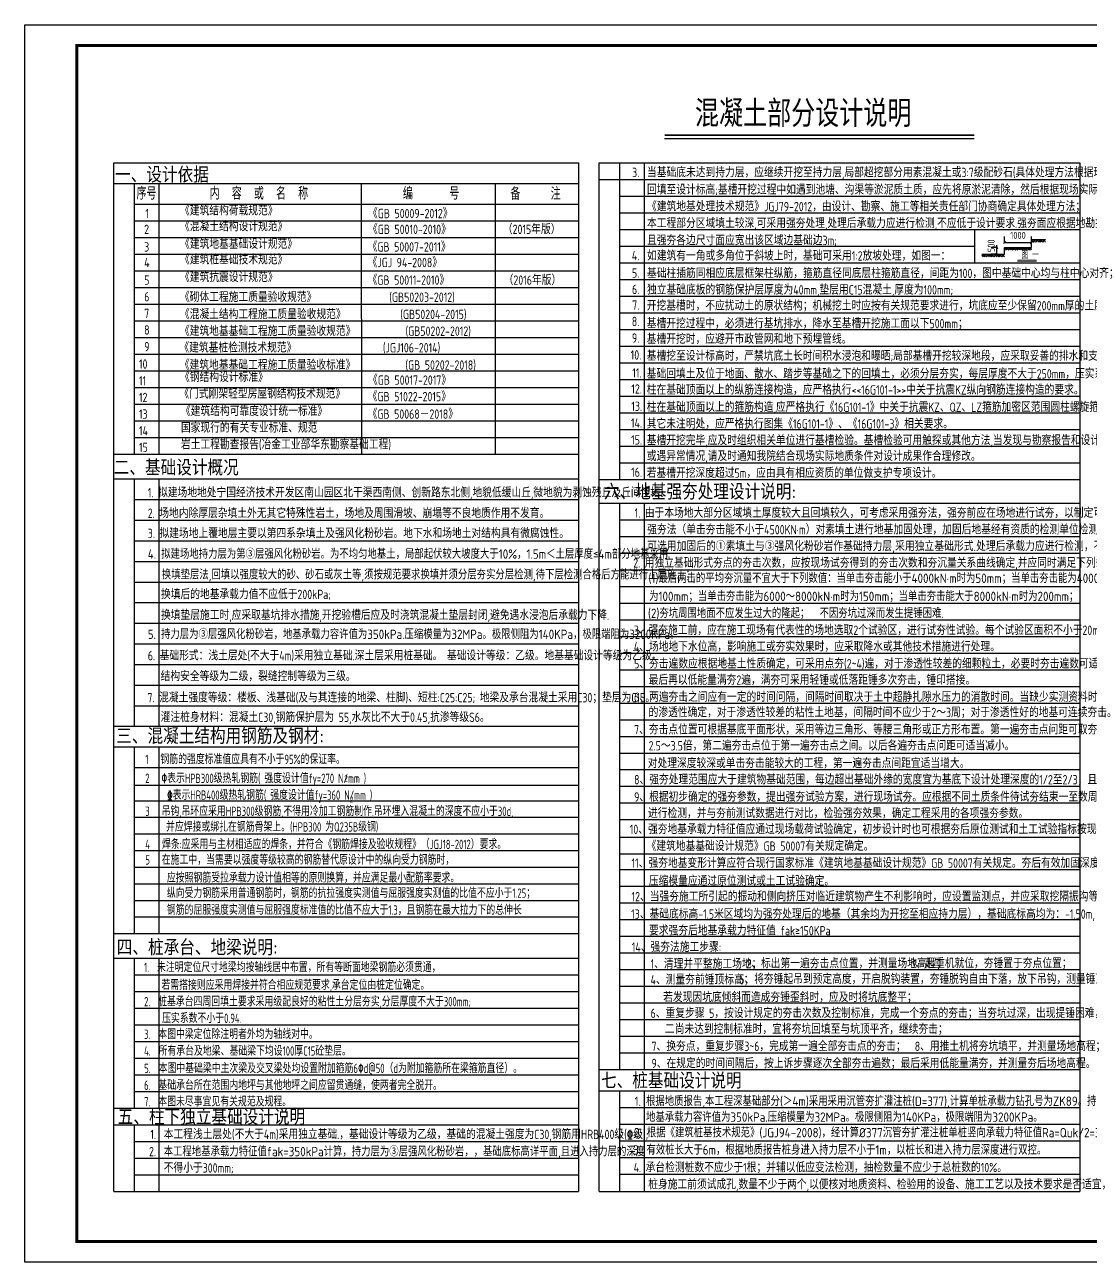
# Model space of a CAD drawing. Extents: x 180850 to 1400258, y 48356 to 327067.
# Drawn here: x 246166 to 282330, y 134722 to 176722 of the extents above; entities that cross this region are included whole.
import ezdxf
from ezdxf.enums import TextEntityAlignment as Align

# ---------------------------------------------------------------- set-up
doc = ezdxf.new("R2010")
doc.units = 0
doc.header["$LTSCALE"] = 1000
for name, color, linetype in [('BORDER', 7, 'Continuous'), ('NUM', 7, 'Continuous'), ('PUB_DIM', 3, 'Continuous'), ('PUB_TEXT', 7, 'Continuous'), ('PUB_TITLE', 4, 'Continuous'), ('STAIR', 2, 'Continuous'), ('TEXT', 7, 'Continuous'), ('TK', 4, 'Continuous'), ('不确定部分', 6, 'Continuous'), ('填充', 251, 'Continuous'), ('文字', 7, 'Continuous'), ('Ａ细部尺寸', 3, 'Continuous')]:
    doc.layers.add(name, color=color, linetype=linetype)
doc.styles.add('_HZTXT', font='tssdeng.shx', dxfattribs={"width": 0.8, "bigfont": 'tssdchn.shx'})
doc.styles.add('DIM_FONT', font='tssdeng.shx', dxfattribs={"width": 0.8, "bigfont": 'tssdchn.shx'})
doc.styles.get("Standard").update_dxf_attribs({"font": 'gbenor.shx', "bigfont": 'gbcbig.shx'})
doc.styles.add('TSSD_Dimension', font='Tssdeng.shx', dxfattribs={"width": 0.8, "bigfont": 'hztxt.shx'})
doc.styles.add('TSSD_Norm', font='tssdeng.shx', dxfattribs={"bigfont": 'hztxt.shx'})
doc.styles.add('TSSD_Rein', font='Tssdeng.shx', dxfattribs={"width": 0.7, "bigfont": 'hztxt.shx'})
doc.styles.add('宋体', font='')
doc.styles.get('宋体').set_extended_font_data('SimSun')
doc.dimstyles.new('DIMN80', dxfattribs={"dimscale": 0.8, "dimtxt": 300, "dimasz": 100, "dimexe": 250, "dimexo": 300, "dimgap": 150, "dimtad": 1, "dimdec": 0, "dimzin": 0, "dimdsep": 46, "dimtxsty": 'DIM_FONT', "dimblk": 'ARCHTICK', "dimcen": 0.09, "dimazin": 2, "dimtfac": 1, "dimtdec": 0, "dimtix": 1, "dimtmove": 2, "dimatfit": 3, "dimldrblk": 'ARCHTICK', "dimfxl": 1, "dimtolj": 1, "dimtzin": 0, "dimarcsym": 0})

# ---------------------------------------------------------------- blocks, each defined once
blk = doc.blocks.new('_ArchTick')
at = {"color": 0, "linetype": 'ByBlock', "const_width": 0.4}
blk.add_lwpolyline([(-0.5, -0.5), (0.5, 0.5)], dxfattribs=at)
blk = doc.blocks.new('*D2161')
at = {"layer": 'Defpoints', "color": 0, "transparency": 16777216}
for p in [(279162, 169162), (279424, 169162), (279424, 168933)]:
    blk.add_point(p, dxfattribs=at)
at = {"layer": 'PUB_DIM', "color": 0, "lineweight": -2, "transparency": 16777216}
for p, q in [((279184, 169162), (278962, 169162)), ((279184, 168933), (278962, 168933)), ((279162, 169162), (279162, 169242)), ((279162, 168933), (279162, 169162)), ((279162, 168933), (279162, 168853))]:
    blk.add_line(p, q, dxfattribs=at)
at = {"layer": 'PUB_DIM', "color": 0, "lineweight": -2, "transparency": 16777216, "xscale": 80, "yscale": 80, "zscale": 80}
for p, rotation in [((279162, 169162), 270), ((279162, 168933), 90)]:
    blk.add_blockref('_ArchTick', p, dxfattribs=dict(at, rotation=rotation))
at = {"layer": 'PUB_DIM', "color": 0, "transparency": 16777216, "insert": (278967, 169221), "char_height": 240, "attachment_point": 5, "rotation": 90, "style": 'DIM_FONT'}
blk.add_mtext('\\A1;500', dxfattribs=at)
blk = doc.blocks.new('*D2162')
at = {"layer": 'Defpoints', "color": 0, "transparency": 16777216}
for p in [(280333, 169333), (279424, 169087), (280333, 169087)]:
    blk.add_point(p, dxfattribs=at)
at = {"layer": 'PUB_DIM', "color": 0, "lineweight": -2, "transparency": 16777216}
for p, q in [((279424, 169327), (279424, 169533)), ((279424, 169333), (280333, 169333)), ((280333, 169327), (280333, 169533))]:
    blk.add_line(p, q, dxfattribs=at)
at = {"layer": 'PUB_DIM', "color": 0, "lineweight": -2, "transparency": 16777216, "xscale": 80, "yscale": 80, "zscale": 80, "rotation": 180}
blk.add_blockref('_ArchTick', (279424, 169333), dxfattribs=at)
at = {"layer": 'PUB_DIM', "color": 0, "lineweight": -2, "transparency": 16777216, "xscale": 80, "yscale": 80, "zscale": 80}
blk.add_blockref('_ArchTick', (280333, 169333), dxfattribs=at)
at = {"layer": 'PUB_DIM', "color": 0, "transparency": 16777216, "insert": (279879, 169573), "char_height": 240, "attachment_point": 5, "style": 'DIM_FONT'}
blk.add_mtext('\\A1;1000', dxfattribs=at)
blk = doc.blocks.new('$LinePat$素土夯实')
at = {"color": 0}
for p, q in [((0, -210), (210, 0)), ((120, -300), (420, 0)), ((420, 0), (608, -188)), ((495, -300), (795, 0)), ((615, 0), (705, -90)), ((210, -210), (300, -300)), ((315, -105), (502, -293)), ((705, -300), (795, -210))]:
    blk.add_line(p, q, dxfattribs=at)

msp = doc.modelspace()

# ---------------------------------------------------------------- linework, layer by layer
at = {"color": 2}
msp.add_line((267880.8, 172856.64), (278395.44, 172856.64), dxfattribs=at)
at = {"layer": 'PUB_TITLE'}
msp.add_lwpolyline([(246165.57, 176721.59), (305630.21, 176721.59), (305630.21, 134721.59), (246165.57, 134721.59)], close=True, dxfattribs=at)
at = {"layer": 'PUB_TITLE', "const_width": 106.06}
msp.add_lwpolyline([(247933.24, 135428.66), (247933.24, 176014.52), (304923.14, 176014.52), (304923.14, 135428.66)], close=True, dxfattribs=at)
at = {"layer": 'STAIR', "const_width": 53.19}
msp.add_lwpolyline([(267882.65, 172973.25), (278394.6, 172973.25)], dxfattribs=at)
at = {"layer": 'TK'}
for p, q in [((249185.91, 137120.03), (249185.91, 172029.76)), ((249185.91, 172029.76), (264961.62, 172029.76)), ((264961.62, 172029.76), (264961.62, 137120.42)), ((265666.14, 137120.42), (265666.14, 172029.76)), ((265666.14, 172029.76), (281971.75, 172029.76)), ((266365.67, 161289.67), (266365.67, 172029.76)), ((267205.11, 161289.67), (267205.11, 172029.76)), ((281971.75, 172029.76), (281971.75, 137120.42)), ((265666.14, 171464.5), (281971.75, 171464.5)), ((249185.91, 171330.19), (264961.62, 171330.19)), ((249885.44, 162145.81), (249885.44, 171330.19)), ((250724.88, 162145.81), (250724.88, 171330.19)), ((257610.7, 162145.81), (257593.03, 171330.19)), ((262146.36, 162145.81), (262146.36, 171330.19)), ((249885.44, 170630.66), (264961.62, 170630.66)), ((266365.67, 170899.23), (281971.75, 170899.23)), ((266365.67, 170333.96), (281971.75, 170333.96)), ((249885.44, 170065), (264961.62, 170065)), ((266365.67, 169768.69), (281971.75, 169768.69)), ((278413.66, 168638.16), (278413.66, 169768.69)), ((249885.44, 169499.34), (264961.62, 169499.34)), ((249885.44, 168933.69), (264961.62, 168933.69)), ((266365.67, 169203.42), (278413.66, 169203.42)), ((266365.67, 168638.16), (281971.75, 168638.16)), ((249885.44, 168368.03), (264961.62, 168368.03)), ((266365.67, 168072.89), (281971.75, 168072.89)), ((249885.44, 167802.37), (264961.62, 167802.37)), ((249885.44, 167236.72), (264961.62, 167236.72)), ((266365.67, 167507.62), (281971.75, 167507.62)), ((266365.67, 166942.35), (281971.75, 166942.35)), ((249885.44, 166671.06), (264961.62, 166671.06)), ((266365.67, 166377.08), (281971.75, 166377.08)), ((249885.44, 166105.4), (264961.62, 166105.4)), ((249885.44, 165539.75), (264961.62, 165539.75)), ((266365.67, 165811.81), (281971.75, 165811.81)), ((266365.67, 165246.55), (281971.75, 165246.55)), ((249885.44, 164974.09), (264961.62, 164974.09)), ((266365.67, 164681.28), (281971.75, 164681.28)), ((249885.44, 164408.43), (264961.62, 164408.43)), ((249885.44, 163842.78), (264961.62, 163842.78)), ((266365.67, 164116.01), (281971.75, 164116.01)), ((266365.67, 163550.74), (281971.75, 163550.74)), ((249885.44, 163277.12), (264961.62, 163277.12)), ((266365.67, 162985.47), (281971.75, 162985.47)), ((249885.44, 162711.46), (264961.62, 162711.46)), ((249185.91, 162145.81), (264961.62, 162145.81)), ((266365.67, 162420.21), (281971.75, 162420.21)), ((266365.67, 161854.94), (281971.75, 161854.94)), ((249185.91, 161306.22), (264961.62, 161306.22)), ((249885.44, 152911.39), (249885.44, 161306.22)), ((250724.88, 152911.39), (250724.88, 161306.22)), ((265666.14, 161289.67), (281971.75, 161289.67)), ((249885.44, 160606.69), (264961.62, 160606.69)), ((265666.14, 160484.11), (281971.75, 160484.11)), ((266365.67, 141265), (266365.67, 160484.11)), ((267205.11, 141265), (267205.11, 160484.11)), ((249885.44, 159907.15), (264961.62, 159907.15)), ((266365.67, 159918.85), (281971.75, 159918.85)), ((249885.44, 159207.62), (264961.62, 159207.62)), ((266365.67, 159353.58), (281971.75, 159353.58)), ((266365.67, 158788.31), (281971.75, 158788.31)), ((249885.44, 158508.08), (264961.62, 158508.08)), ((266365.67, 158223.04), (281971.75, 158223.04)), ((249885.44, 157808.55), (264961.62, 157808.55)), ((266365.67, 157657.77), (281971.75, 157657.77)), ((249885.44, 157109.01), (264961.62, 157109.01)), ((266365.67, 157092.5), (281971.75, 157092.5)), ((249885.44, 156409.48), (264961.62, 156409.48)), ((249885.44, 156409.07), (264961.62, 156409.07)), ((266365.67, 156527.24), (281971.75, 156527.24)), ((266365.67, 155961.97), (281971.75, 155961.97)), ((249885.44, 155709.53), (264961.62, 155709.53)), ((249885.44, 155010), (264961.62, 155010)), ((266365.67, 155396.7), (281971.75, 155396.7)), ((266365.67, 154831.43), (281971.75, 154831.43)), ((249885.44, 154310.46), (264961.62, 154310.46)), ((249885.44, 154310.46), (264961.62, 154310.46)), ((266365.67, 154266.16), (281971.75, 154266.16)), ((249885.44, 153610.93), (264961.62, 153610.93)), ((266365.67, 153700.9), (281971.75, 153700.9)), ((249185.91, 152911.39), (264961.62, 152911.39)), ((266365.67, 153135.63), (281971.75, 153135.63)), ((266365.67, 152570.36), (281971.75, 152570.36)), ((249185.91, 152211.86), (264961.62, 152211.86)), ((249885.44, 145876.85), (249885.44, 152211.86)), ((250724.88, 145876.85), (250724.88, 152211.86)), ((266365.67, 152005.09), (281971.75, 152005.09)), ((249885.44, 151512.32), (264961.62, 151512.32)), ((266365.67, 151439.82), (281971.75, 151439.82)), ((249885.44, 150917), (264961.62, 150917)), ((266365.67, 150874.56), (281971.75, 150874.56)), ((249885.44, 150385.23), (264961.62, 150385.23)), ((266365.67, 150309.29), (281971.75, 150309.29)), ((249885.44, 149823.4), (264961.62, 149823.4)), ((266365.67, 149744.02), (281971.75, 149744.02)), ((249885.44, 149258.14), (264961.62, 149258.14)), ((266365.67, 149152.06), (281971.75, 149152.06)), ((249885.44, 148694.59), (264961.62, 148694.59)), ((266365.67, 148586.79), (281971.75, 148586.79)), ((249885.44, 148131.04), (264961.62, 148131.04)), ((266365.67, 148048.21), (281971.75, 148048.21)), ((249885.44, 147567.5), (264961.62, 147567.5)), ((266365.67, 147482.95), (281971.75, 147482.95)), ((249885.44, 147003.95), (264961.62, 147003.95)), ((266365.67, 146917.68), (281971.75, 146917.68)), ((249885.44, 146440.4), (264961.62, 146440.4)), ((266365.67, 146352.41), (281971.75, 146352.41)), ((249185.91, 145876.85), (264961.62, 145876.85)), ((266365.67, 145787.14), (281971.75, 145787.14)), ((249185.91, 145039.22), (264961.62, 145039.22)), ((249885.44, 139948.31), (249885.44, 145039.22)), ((250724.88, 139948.31), (250724.88, 145039.22)), ((266365.67, 145221.87), (281971.75, 145221.87)), ((266365.67, 144656.61), (281971.75, 144656.61)), ((249885.44, 144473.57), (264961.62, 144473.57)), ((266365.67, 144091.34), (281971.75, 144091.34)), ((249885.44, 143907.91), (264961.62, 143907.91)), ((249885.44, 143342.25), (264961.62, 143342.25)), ((266365.67, 143526.07), (281971.75, 143526.07)), ((266365.67, 142960.8), (281971.75, 142960.8)), ((249885.44, 142776.6), (264961.62, 142776.6)), ((266365.67, 142395.53), (281971.75, 142395.53)), ((249885.44, 142210.94), (264961.62, 142210.94)), ((249885.44, 141645.28), (264961.62, 141645.28)), ((266365.67, 141830.27), (281971.75, 141830.27)), ((265666.14, 141265), (281971.75, 141265)), ((249885.44, 141079.63), (264961.62, 141079.63)), ((249885.44, 140513.97), (264961.62, 140513.97)), ((265666.14, 140538.72), (281971.75, 140538.72)), ((266365.67, 137120.42), (266365.67, 140538.72)), ((267205.11, 137120.42), (267205.11, 140538.72)), ((249185.91, 139948.31), (264961.62, 139948.31)), ((266365.67, 139973.45), (281971.75, 139973.45)), ((249185.91, 139382.66), (264961.62, 139382.66)), ((249885.44, 137120.03), (249885.44, 139382.66)), ((250724.88, 137120.03), (250724.88, 139382.66)), ((266365.67, 139408.18), (281971.75, 139408.18)), ((249885.44, 138817), (264961.62, 138817)), ((266365.67, 138842.92), (281971.75, 138842.92)), ((249885.44, 138251.73), (264961.62, 138251.73)), ((266365.67, 138277.65), (281971.75, 138277.65)), ((249885.44, 137685.69), (264961.62, 137685.69)), ((266365.67, 137712.38), (281971.75, 137712.38)), ((249185.91, 137120.03), (264961.62, 137120.03)), ((265666.14, 137120.42), (281971.75, 137120.42))]:
    msp.add_line(p, q, dxfattribs=at)
at = {"layer": '不确定部分'}
msp.add_lwpolyline([(278650.3, 168932.55), (279423.85, 168932.55), (279423.85, 169161.85), (280333.35, 169161.85), (280333.35, 169427.81), (280814.87, 169427.81)], dxfattribs=at)
at = {"layer": 'Ａ细部尺寸', "color": 0}
msp.add_line((279858.22, 168704.54), (280509.07, 168704.54), dxfattribs=at)
at = {"layer": 'Ａ细部尺寸', "color": 0, "const_width": 14.14}
msp.add_lwpolyline([(279858.22, 168745.95), (280509.07, 168745.95)], dxfattribs=at)

# ---------------------------------------------------------------- block references
at = {"layer": '填充', "yscale": 0.2828282680808722, "zscale": 0.282828268080808}
for p, xscale in [((280333.35, 169427.81), 0.302840690347572), ((280574.11, 169427.81), 0.302840690347572), ((278650.3, 168932.55), 0.3243420337186567), ((278908.15, 168932.55), 0.3243420337186567), ((279166, 168932.55), 0.3243420337186567), ((279423.85, 169161.85), 0.2860055747239759), ((279651.23, 169161.85), 0.2860055747239759), ((279878.6, 169161.85), 0.2860055747239759), ((280105.98, 169161.85), 0.2860055747239759)]:
    msp.add_blockref('$LinePat$素土夯实', p, dxfattribs=dict(at, xscale=xscale))

# ---------------------------------------------------------------- texts
at = {"layer": 'BORDER', "style": '宋体', "width": 0.75}
msp.add_text('混凝土部分设计说明', height=797.839, dxfattribs=at).set_placement((268913.88, 173339.45))
at = {"layer": 'NUM', "style": 'TSSD_Norm', "width": 0.8}
for s, height, p in [('序号', 424.242, (249957.61, 170787.02)), ('内  容  或  名  称', 424.2424, (252438.29, 170787.02)), ('编      号', 424.242, (258999.74, 170787.02)), ('备     注', 424.242, (262647.65, 170776.43)), ('1', 318.18, (250260.04, 170155.2)), ('《GB 50009-2012》', 318.1818, (257816.1, 170155.2)), ('2', 318.18, (250220.23, 169618.77)), ('《GB 50010-2010》', 318.1818, (257816.1, 169618.77)), ('（2015年版）    ', 318.1818, (262393.72, 169618.77)), ('3', 318.18, (250220.23, 169022.16)), ('《GB 50007-2011》', 318.1818, (257804.21, 169022.16)), ('《JGJ 94-2008》', 318.1818, (257804.21, 168493.17)), ('4', 318.18, (250220.23, 168493.17)), ('5', 318.18, (250220.23, 167895.2)), ('《GB 50011-2010》', 318.1818, (257804.21, 167895.2)), ('（2016年版）    ', 318.1818, (262420.85, 167895.2)), ('6', 318.18, (250220.23, 167331.43)), ('《砌体工程施工质量验收规范》                (GB50203-2012)', 318.1818, (251432.73, 167315.63)), ('7', 318.18, (250220.23, 166763.97)), ('《混凝土结构工程施工质量验收规范》            (GB50204-2015)', 318.1818, (251432.73, 166732.71)), ('8', 318.18, (250220.23, 166203.9)), ('《建筑地基基础工程施工质量验收规范》           (GB50202-2012)', 318.1818, (251432.73, 166162.97)), ('9', 318.18, (250220.23, 165638.25)), ('《建筑基桩检测技术规范》                   (JGJ106-2014)', 318.1818, (251414.45, 165600.08)), ('10', 318.182, (250043.32, 165045.41)), ('《建筑地基基础工程施工质量验收标准》           (GB 50202-2018)', 318.1818, (251430.18, 165013.51)), ('11', 318.182, (250043.32, 164479.75)), ('12', 318.182, (250043.32, 163914.1)), ('13', 318.182, (250043.32, 163348.44)), ('14', 318.182, (250043.32, 162782.79)), ('15', 318.182, (250043.32, 162217.13)), ('结构安全等级为二级，裂缝控制等级为三级。', 318.1818, (250778.09, 154447.9)), ('7. 混凝土强度等级：楼板、浅基础(及与其连接的地梁、柱脚)、短柱:C25:C25; 地梁及承台混凝土采用C30；垫层为C15。 ', 318.1818, (250330.39, 153723.86))]:
    msp.add_text(s, height=height, dxfattribs=at).set_placement(p)
for s, height, p in [('《建筑结构荷载规范》', 318.182, (251437.46, 170155.2)), ('《混凝土结构设计规范》', 318.1818, (251437.46, 169618.77)), ('《建筑地基基础设计规范》', 318.1818, (251437.46, 169022.16)), ('《建筑桩基础技术规范》', 318.1818, (251437.46, 168493.17)), ('《建筑抗震设计规范》', 318.182, (251437.46, 167895.2)), ('《钢结构设计标准》', 318.182, (251437.46, 164501.35)), ('《门式刚架轻型房屋钢结构技术规范》', 318.1818, (251414.41, 163941.28)), ('《建筑结构可靠度设计统一标准》', 318.1818, (251466.64, 163348.44)), ('国家现行的有关专业标准、规范', 318.1818, (251466.64, 162782.79)), ('岩土工程勘查报告(冶金工业部华东勘察基础工程)', 318.1818, (251466.64, 162217.13))]:
    msp.add_text(s, height=height, dxfattribs=at).set_placement(p, align=Align.BOTTOM_LEFT)
at = {"layer": 'NUM', "color": 1, "style": 'TSSD_Norm', "width": 0.8}
for s, p in [('《GB 50017-2017》', (257816.1, 164501.35)), ('《GB 51022-2015》', (257807.86, 163941.28)), ('《GB 50068－2018》', (257804.21, 163348.44)), ('6. 基础形式：浅土层处(不大于4m)采用独立基础.深土层采用桩基础。 基础设计等级：乙级。地基基础设计等级为乙级。', (250341.87, 155149.75))]:
    msp.add_text(s, height=318.1818, dxfattribs=at).set_placement(p)
at = {"layer": 'NUM', "color": 3, "style": 'TSSD_Norm', "width": 0.8}
for s, p in [('1. 拟建场地地处宁国经济技术开发区南山园区北干渠西南侧、创新路东北侧,地貌低缓山丘,微地貌为剥蚀残丘及丘间洼地。', (250341.87, 160682.44)), ('2. 场地内除厚层杂填土外无其它特殊性岩土，场地及周围滑坡、崩塌等不良地质作用不发育。', (250341.87, 159982.9)), ('3. 拟建场地上覆地层主要以第四系杂填土及强风化粉砂岩。地下水和场地土对结构具有微腐蚀性。', (250341.87, 159299.45))]:
    msp.add_text(s, height=318.1818, dxfattribs=at).set_placement(p)
at = {"layer": 'NUM', "color": 2}
for s, p in [('4. 拟建场地持力层为第③层强风化粉砂岩。为不均匀地基土，局部起伏较大坡度大于10%%%，1.5m＜土层厚度≤4m部分地基采用', (250341.87, 158597.94)), ('换填垫层法,回填以强度较大的砂、砂石或灰土等,须按规范要求换填并须分层夯实分层检测,待下层检测合格后方能进行上层施工；', (250818.87, 157898.41))]:
    msp.add_text(s, height=318.1818, dxfattribs=at).set_placement(p)
at = {"layer": 'NUM', "color": 7, "true_color": 0xffffff}
for s, p in [('(1)最后两击的平均夯沉量不宜大于下列数值：当单击夯击能小于4000kN·m时为50mm；当单击夯击能为4000～6000kN·m时', (267335.87, 157776.8)), ('为100mm；当单击夯击能为6000～8000kN·m时为150mm；当单击夯击能大于8000kN·m时为200mm；', (267358.37, 157161.81)), ('(2)夯坑周围地面不应发生过大的隆起；  不因夯坑过深而发生提锤困难.', (267318.55, 156586.72)), ('3. 有效桩长大于6m，根据地质报告桩身进入持力层不小于1m，以桩长和进入持力层深度进行双控。', (266825.05, 138374.69))]:
    msp.add_text(s, height=318.1818, dxfattribs=at).set_placement(p)
at = {"layer": 'NUM', "color": 1}
msp.add_text('5. 持力层为③层强风化粉砂岩，地基承载力容许值为350kPa.压缩模量为32MPa。极限侧阻为140KPa，极限端阻为3200KPa。', height=318.1818, dxfattribs=at).set_placement((250341.87, 155874.74))
at = {"layer": 'PUB_TEXT', "style": '_HZTXT', "width": 0.8}
for s, p in [('3.', (267024.3, 171710.15)), ('4.', (267024.3, 168887.29)), ('5.', (267024.3, 168294.86)), ('6.', (267024.3, 167740.39)), ('7.', (267024.3, 167207.16)), ('8.', (267024.3, 166651.49)), ('9.', (267024.3, 166089.02)), ('10.', (267091.01, 165514.96)), ('11.', (267101.05, 164904.91)), ('12.', (267113.43, 164359.66)), ('13.', (267117.71, 163772.6)), ('14.', (267117.71, 163205.94)), ('15.', (267117.71, 162631.24)), ('16.', (267117.71, 161536.11)), ('1.', (250619.82, 139061.22)), ('2.', (250619.82, 138477.04))]:
    msp.add_text(s, height=318.182, dxfattribs=at).set_placement(p, align=Align.MIDDLE_RIGHT)
at = {"layer": 'PUB_TEXT'}
for s, height, style, width, p in [('当基础底未达到持力层，应继续开挖至持力层,局部超挖部分用素混凝土或3:7级配砂石(具体处理方法根据现场实际情况确定)', 318.1818, '_HZTXT', 0.8, (267286.67, 171707.42)), ('回填至设计标高;基槽开挖过程中如遇到池塘、沟渠等淤泥质土质，应先将原淤泥清除，然后根据现场实际情况，依据', 318.1818, '_HZTXT', 0.8, (267286.67, 171120.91)), ('《建筑地基处理技术规范》JGJ79-2012，由设计、勘察、施工等相关责任部门协商确定具体处理方法；', 318.1818, '_HZTXT', 0.8, (267286.67, 170550)), ('如建筑有一角或多角位于斜坡上时，基础可采用1:2放坡处理，如图一：', 318.1818, '_HZTXT', 0.8, (267286.67, 168877.7)), ('图 一', 247.475, 'TSSD_Rein', 0.7, (279993.49, 168903.33)), ('基础柱插筋同相应底层框架柱纵筋，箍筋直径同底层柱箍筋直径，间距为100，图中基础中心均与柱中心对齐；', 318.1818, '_HZTXT', 0.8, (267286.67, 168285.27)), ('独立基础底板的钢筋保护层厚度为40mm,垫层用C15混凝土,厚度为100mm;', 318.1818, '_HZTXT', 0.8, (267286.67, 167724)), ('本工程浅土层处(不大于4m)采用独立基础.，基础设计等级为乙级，基础的混凝土强度为C30,钢筋用HRB400级(%%132级);', 318.1818, 'TSSD_Dimension', 0.8, (250882.19, 139061.22)), ('不得小于300mm;', 318.182, '_HZTXT', 0.8, (250882.19, 137921.46))]:
    msp.add_text(s, height=height, dxfattribs=dict(at, style=style, width=width)).set_placement(p, align=Align.MIDDLE_LEFT)
at = {"layer": 'PUB_TEXT', "color": 3, "style": '_HZTXT', "width": 0.8}
for s, p in [('本工程部分区域填土较深,可采用强夯处理,处理后承载力应进行检测,不应低于设计要求.强夯面应根据地勘报告和实际开挖确定', (267286.67, 169982.23)), ('且强夯各边尺寸面应宽出该区域边基础边3m;', (267286.67, 169401.68))]:
    msp.add_text(s, height=318.1818, dxfattribs=at).set_placement(p, align=Align.MIDDLE_LEFT)
at = {"layer": 'PUB_TEXT', "style": '_HZTXT', "width": 0.8}
for s, p in [('开挖基槽时，不应扰动土的原状结构；机械挖土时应按有关规范要求进行，坑底应至少保留200mm厚的土层用人工开挖。', (267277.52, 167024.48)), ('基槽开挖过程中，必须进行基坑排水，降水至基槽开挖施工面以下500mm；', (267277.52, 166419.56)), ('基槽开挖时，应避开市政管网和地下预埋管线。', (267277.52, 165893.53)), ('基槽挖至设计标高时，严禁坑底土长时间积水浸泡和曝晒;局部基槽开挖较深地段，应采取妥善的排水和支挡措施。', (267277.52, 165319.48)), ('基础回填土及位于地面、散水、踏步等基础之下的回填土，必须分层夯实，每层厚度不大于250mm，压实系数>0.94。', (267277.52, 164714.85)), ('柱在基础顶面以上的纵筋连接构造，应严格执行<<16G101-1>>中关于抗震KZ纵向钢筋连接构造的要求。', (267277.52, 164169.59)), ('柱在基础顶面以上的箍筋构造,应严格执行《16G101-1》中关于抗震KZ、QZ、LZ箍筋加密区范围圆柱螺旋箍筋构造要求。', (267277.52, 163582.53)), ('其它未注明处，应严格执行图集《16G101-1》、《16G101-3》相关要求。', (267277.52, 163015.87)), ('基槽开挖完毕,应及时组织相关单位进行基槽检验。基槽检验可用触探或其他方法,当发现与勘察报告和设计文件不一致', (267277.52, 162455.39)), ('或遇异常情况,请及时通知我院结合现场实际地质条件对设计成果作合理修改。', (267277.52, 161918.11)), ('若基槽开挖深度超过5m，应由具有相应资质的单位做支护专项设计。', (267277.52, 161346.24)), ('1. 由于本场地大部分区域填土厚度较大且回填较久，可考虑采用强夯法，强夯前应在场地进行试夯，以制定可行的强夯方案。采用', (266865.01, 159991.46)), ('强夯法（单击夯击能不小于4500KN·m）对素填土进行地基加固处理，加固后地基经有资质的检测单位检测，满足设计要求后', (267292.87, 159426.19)), ('2. 用独立基础形式夯点的夯击次数，应按现场试夯得到的夯击次数和夯沉量关系曲线确定,并应同时满足下列条件：', (266818.37, 158295.65)), ('3、强夯施工前，应在施工现场有代表性的场地选取2个试验区，进行试夯性试验。每个试验区面积不小于20mX20m。', (266838.76, 156012.66)), ('4、场地地下水位高，影响施工或夯实效果时，应采取降水或其他技术措施进行处理。', (266838.76, 155451.98)), ('5、夯击遍数应根据地基土性质确定，可采用点夯(2~4)遍，对于渗透性较差的细颗粒土，必要时夯击遍数可适当增加。', (266847.69, 154874.61)), ('最后再以低能量满夯2遍，满夯可采用轻锤或低落距锤多次夯击，锤印搭接。', (267340.59, 154321.35)), ('6、两遍夯击之间应有一定的时间问隔，间隔时间取决于土中超静扎隙水压力的消散时间。当缺少实测资料时，可根据地基土', (266847.69, 153743.54)), ('灌注桩身材料：混凝土C30,钢筋保护层为 55,水灰比不大于0.45,抗渗等级S6。', (250778.09, 153057.63)), ('的渗透性确定，对于渗透性较差的粘性土地基，间隔时间不应少于2～3周；对于渗透性好的地基可连续夯击。', (267340.59, 153222.31)), ('7、夯击点位置可根据基底平面形状，采用等边三角形、等腰三角形或正方形布置。第一遍夯击点问距可取夯锤直径的', (266847.69, 152636.87)), ('2.5～3.5倍，第二遍夯击点位于第一遍夯击点之间。以后各遍夯击点问距可适当减小。', (267340.59, 152091.77)), ('对处理深度较深或单击夯击能较大的工程，第一遍夯击点间距宜适当增大。', (267310.92, 151495.3)), ('8、强夯处理范围应大于建筑物基础范围，每边超出基础外缘的宽度宜为基底下设计处理深度的1/2至2/3，且不应小于3m。', (266847.69, 150939.94)), ('9、根据初步确定的强夯参数，提出强夯试验方案，进行现场试夯。应根据不同土质条件待试夯结束一至数周后，对试夯场地', (266847.69, 150353.12)), ('进行检测，并与夯前测试数据进行对比，检验强夯效果，确定工程采用的各项强夯参数。', (267319.01, 149797.62)), ('10、强夯地基承载力特征值应通过现场载荷试验确定，初步设计时也可根据夯后原位测试和土工试验指标按现行国家标准', (266701.87, 149254.62)), ('《建筑地基基础设计规范》GB 50007有关规定确定。', (267271.76, 148684.99)), ('11、强夯地基变形计算应符合现行国家标准《建筑地基基础设计规范》GB 50007有关规定。夯后有效加固深度内土层的', (266760.87, 148109.12)), ('压缩模量应通过原位测试或土工试验确定。', (267349.53, 147499.82)), ('12、当强夯施工所引起的振动和侧向挤压对临近建筑物产生不利影响时，应设置监测点，并应采取挖隔振沟等隔振或防振措施。', (266760.87, 146971.19)), ('13、基础底标高-1.5米区域均为强夯处理后的地基（其余均为开挖至相应持力层），基础底标高均为：-1.50m,', (266748.75, 146379.9)), ('要求强夯后地基承载力特征值 fak≥150KPa', (267356.62, 145814.28)), ('14、强夯法施工步骤:', (266769.81, 145257.77)), ('2、标出第一遍夯击点位置，并测量场地高程；', (270658.67, 144699.6)), ('4. 承台检测桩数不应少于1根；并辅以低应变法检测，抽检数量不应少于总桩数的10%%%。', (266832.14, 137777.77)), ('桩身施工前须试成孔,数量不少于两个,以便核对地质资料、检验用的设备、施工工艺以及技术要求是否适宜，', (267327.26, 137200.49))]:
    msp.add_text(s, height=318.1818, dxfattribs=at).set_placement(p)
at = {"layer": 'PUB_TEXT', "color": 6, "width": 1.1}
msp.add_text('可选用加固后的①素填土与③强风化粉砂岩作基础持力层,采用独立基础形式.处理后承载力应进行检测，不低于200kpa.', height=318.1818, dxfattribs=at).set_placement((267292.87, 158860.92))
at = {"layer": 'PUB_TEXT', "color": 2, "style": '_HZTXT', "width": 0.8}
for s, p in [('换填后的地基承载力值不应低于200kPa;', (250789.57, 157228.24)), ('换填垫层施工时,应采取基坑排水措施,开挖验槽后应及时浇筑混凝土垫层封闭,避免遇水浸泡后承载力下降.', (250789.57, 156522.83))]:
    msp.add_text(s, height=318.1818, dxfattribs=at).set_placement(p)
at = {"layer": 'PUB_TEXT'}
msp.add_text('本工程地基承载力特征值fak=350kPa计算，持力层为③层强风化粉砂岩，，基础底标高详平面,且进入持力层的深度', height=318.1818, dxfattribs=at).set_placement((250882.19, 138477.04), align=Align.MIDDLE_LEFT)
at = {"layer": 'TEXT', "color": 3, "style": 'TSSD_Norm'}
for s, p in [('一、设计依据', (249232.85, 171360.33)), ('二、基础设计概况', (249185.91, 161423.88)), ('六、地基强夯处理设计说明:', (265824.83, 160602.12)), ('三、混凝土结构用钢筋及钢材:', (249270.31, 152309.79)), ('四、桩承台、地梁说明:', (249288.86, 145136.42)), ('七、桩基础设计说明', (265724.75, 140614.53)), ('五、柱下独立基础设计说明', (249320.27, 139382.66))]:
    msp.add_text(s, height=530.303, dxfattribs=at).set_placement(p)
at = {"layer": 'TEXT', "style": 'TSSD_Norm'}
for s, height, width, p in [('1   钢筋的强度标准值应具有不小于95%%%的保证率。', 318.1818, 0.7, (250257.13, 151630.58)), ('2   %%130表示HPB300级热轧钢筋( 强度设计值fy=270 N/mm )', 318.1818, 0.7, (250257.13, 150986.78)), ('2', 212.12, 0.7, (257012.1, 151035.79)), ('%%132表示HRB400级热轧钢筋( 强度设计值fy=360 N/mm )', 318.1818, 0.7, (250995.75, 150416.5)), ('2', 212.12, 0.7, (257201.1, 150314.75)), ('3   吊钩,吊环应采用HPB300级钢筋,不得用冷加工钢筋制作.吊环埋入混凝土的深度不应小于30d,', 318.1818, 0.7, (250257.13, 149868.73)), ('并应焊接或绑扎在钢筋骨架上。(HPB300 为Q235B级钢)', 318.1818, 0.7, (250961.1, 149337.6)), ('4   焊条:应采用与主材相适应的焊条，并符合《钢筋焊接及验收规程》（JGJ18-2012）要求。', 318.1818, 0.7, (250257.13, 148744.99)), ('5   在施工中，当需要以强度等级较高的钢筋替代原设计中的纵向受力钢筋时，', 318.1818, 0.7, (250257.13, 148218.71)), ('应按照钢筋受拉承载力设计值相等的原则换算，并应满足最小配筋率要求。', 318.1818, 0.7, (250990.57, 147610.4)), ('纵向受力钢筋采用普通钢筋时，钢筋的抗拉强度实测值与屈服强度实测值的比值不应小于1.25；', 318.1818, 0.7, (250990.57, 147089.8)), ('钢筋的屈服强度实测值与屈服强度标准值的比值不应大于1.3，且钢筋在最大拉力下的总伸长', 318.1818, 0.7, (250990.57, 146515.9)), ('1.  未注明定位尺寸地梁均按轴线居中布置，所有等断面地梁钢筋必须贯通，', 318.1818, 0.7, (250215.79, 144569.41)), ('1、清理并平整施工场地；', 318.1818, 0.8, (267408.25, 144686.44)), ('3、起重机就位，夯锤置于夯点位置；', 318.1818, 0.8, (276229.78, 144704.51)), ('4、测量夯前锤顶标高；', 318.1818, 0.8, (267408.25, 144150.92)), ('5、将夯锤起吊到预定高度，开启脱钩装置，夯锤脱钩自由下落，放下吊钩，测量锤顶高程；', 318.1818, 0.8, (270415.44, 144170.94)), ('若需搭接则应采用焊接并符合相应规范要求,承台定位由桩定位确定。', 318.1818, 0.7, (250805.31, 143969.32)), ('2.  桩基承台四周回填土要求采用级配良好的粘性土分层夯实,分层厚度不大于300mm; ', 318.1818, 0.7, (250215.79, 143407.38)), ('若发现因坑底倾斜而造成夯锤歪斜时，应及时将坑底整平；', 318.1818, 0.8, (267835.13, 143554.8)), ('6、重复步骤 5，按设计规定的夯击次数及控制标准，完成一个夯点的夯击；当夯坑过深，出现提锤困难，但无明显隆起，', 318.1818, 0.8, (267408.25, 143014.84)), ('压实系数不小于0.94.', 318.1818, 0.7, (250827.92, 142842.07)), ('二尚未达到控制标准时，宜将夯坑回填至与坑顶平齐，继续夯击；', 318.1818, 0.8, (267894, 142473.01)), ('3.  本图中梁定位除注明者外均为轴线对中。', 318.1818, 0.7, (250215.79, 142300.16)), ('4.  所有承台及地梁、基础梁下均设100厚C15砼垫层。', 318.1818, 0.7, (250215.79, 141733.14)), ('7、换夯点，重复步骤3~6，完成第一遍全部夯击点的夯击；  8、用推土机将夯坑填平，并测量场地高程；', 318.1818, 0.8, (267439.21, 141892.03)), ('9、在规定的时间间隔后，按上诉步骤逐次全部夯击遍数；最后采用低能量满夯，并测量夯后场地高程。', 318.1818, 0.8, (267439.21, 141310.32)), ('5.  本图中基础梁中主次梁及交叉梁处均设置附加箍筋6%%130d@50（d为附加箍筋所在梁箍筋直径）。', 318.1818, 0.7, (250220.61, 141143.16)), ('6.  基础承台所在范围内地坪与其他地坪之间应留贯通缝，使两者完全脱开。', 318.1818, 0.7, (250215.79, 140569.87)), ('7.  本图未尽事宜见有关规范及规程。', 318.1818, 0.7, (250215.79, 140012.19))]:
    msp.add_text(s, height=height, dxfattribs=dict(at, width=width)).set_placement(p)
at = {"layer": '文字', "color": 6}
for s, p in [('1. 根据地质报告,本工程深基础部分(＞4m)采用采用沉管夯扩灌注桩(D=377),计算单桩承载力钻孔号为ZK89。持力层为③层强风化粉砂岩，', (266864.87, 140028.18)), ('地基承载力容许值为350kPa.压缩模量为32MPa。极限侧阻为140KPa，极限端阻为3200KPa。', (267255.37, 139488.18)), ('2. 根据《建筑桩基技术规范》(JGJ94-2008)，经计算%%C377沉管夯扩灌注桩单桩竖向承载力特征值Ra=Quk/2=305 KN. ', (266844.37, 138961.05))]:
    msp.add_text(s, height=318.1818, dxfattribs=at).set_placement(p)

# ---------------------------------------------------------------- dimensions: what is measured, and where the dimension line sits
at = {"layer": 'PUB_DIM'}
dim = msp.add_aligned_dim(p1=(279423.85, 169086.86), p2=(280333.35, 169086.86), distance=246.04, text='1000', dimstyle='DIMN80', dxfattribs=at)
dim.commit()
dim.dimension.update_dxf_attribs({"geometry": '*D2162', "text_midpoint": (279878.6, 169572.89)})
dim = msp.add_linear_dim(base=(279161.9, 169161.85), p1=(279423.85, 168932.55), p2=(279423.85, 169161.85), angle=90, text='500', dimstyle='DIMN80', dxfattribs=at)
dim.commit()
dim.dimension.update_dxf_attribs({"geometry": '*D2161', "text_midpoint": (278966.75, 169221.21), "dimtype": 161})

doc.saveas('drawing.dxf')
